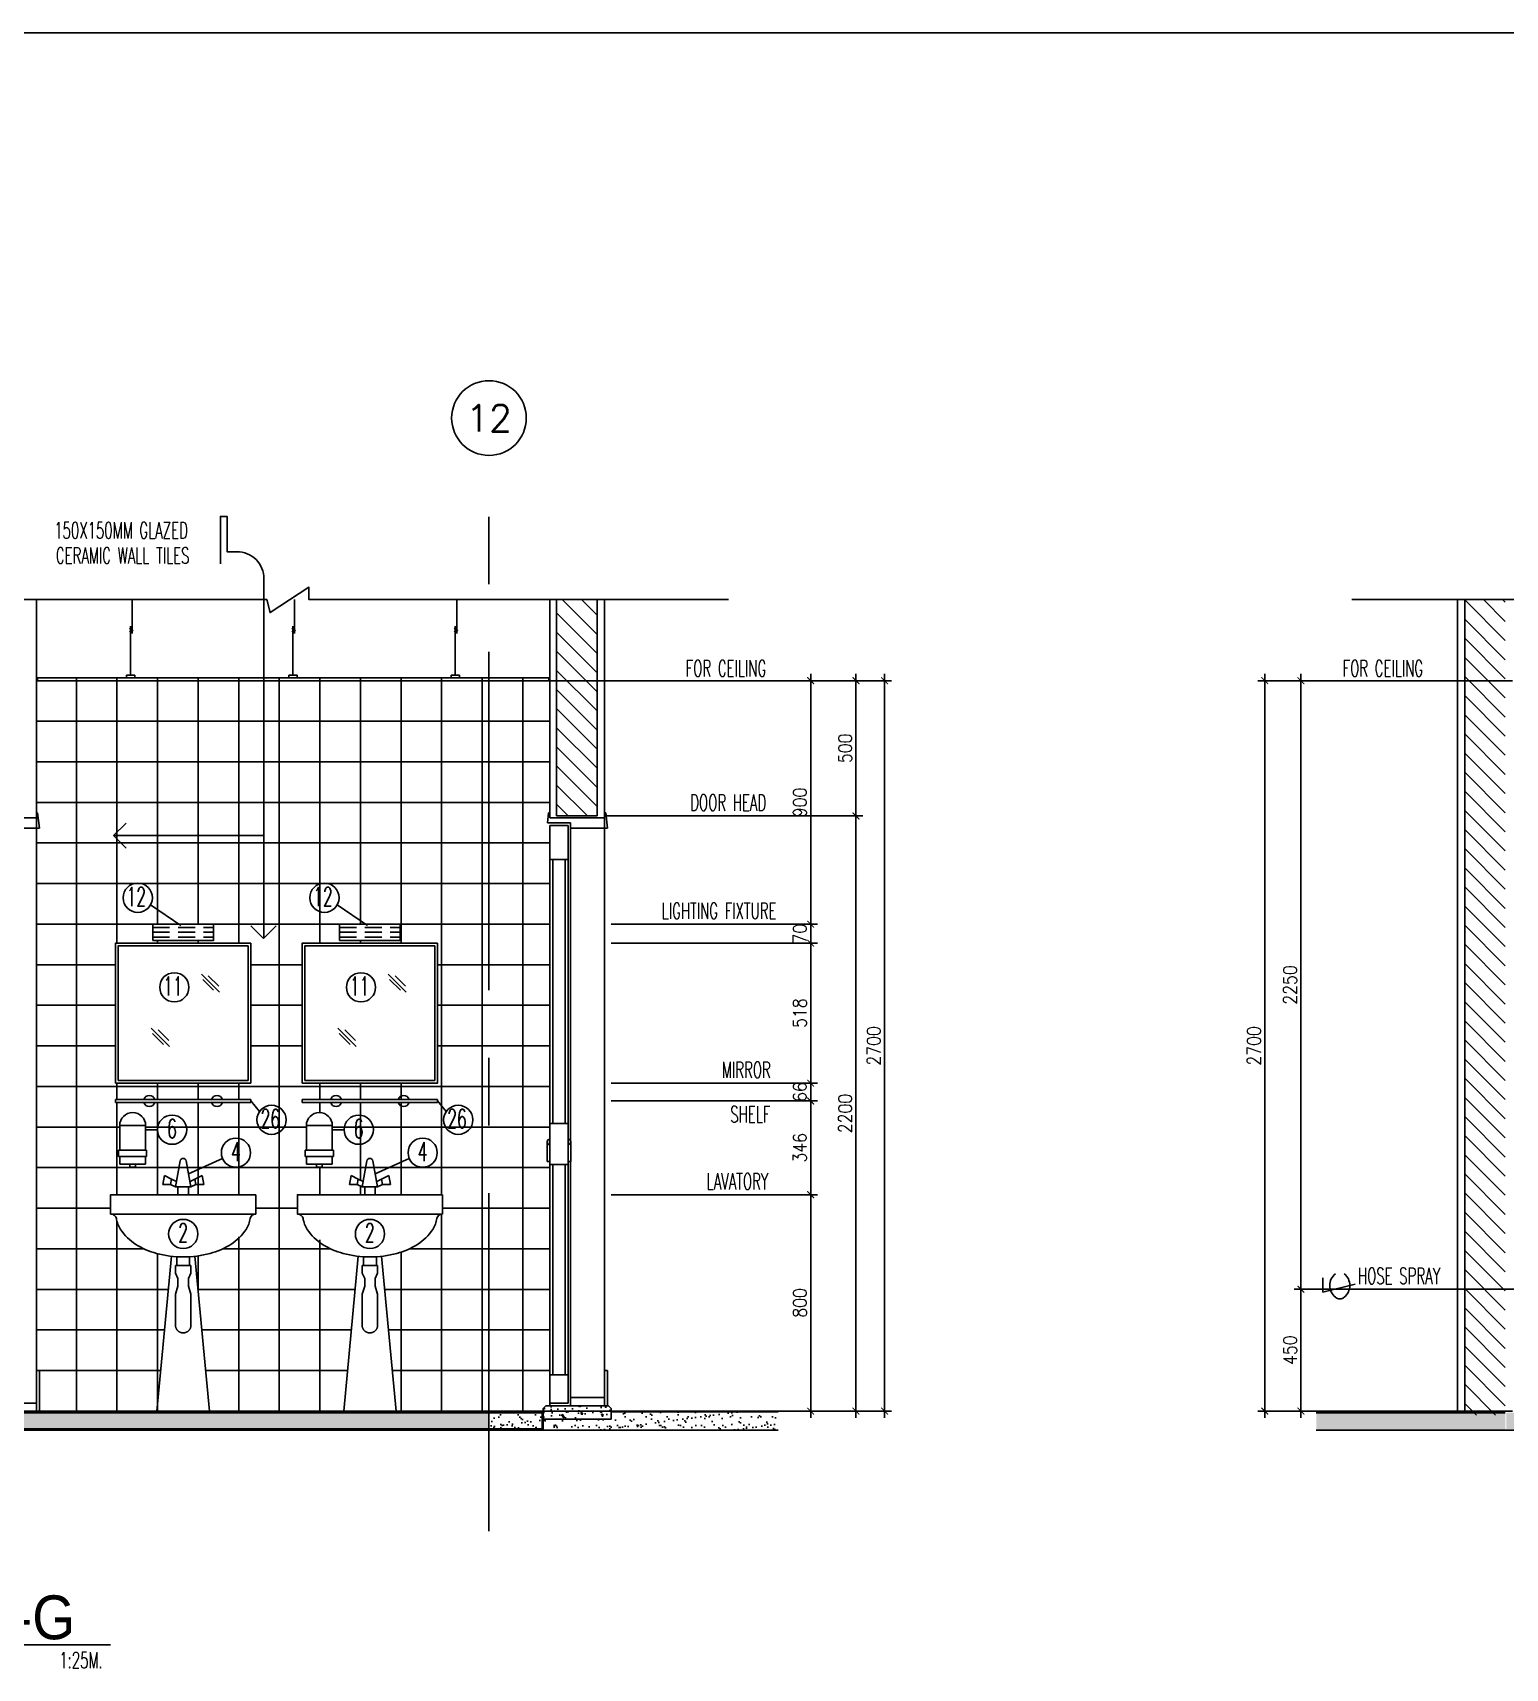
# Model space of a CAD drawing. Extents: x -233600 to -204723, y 196485 to 216410.
# Drawn here: x -220129 to -214686, y 210365 to 216410 of the extents above; entities that cross this region are included whole.
import ezdxf
from ezdxf.enums import TextEntityAlignment as Align

# ---------------------------------------------------------------- set-up
doc = ezdxf.new("R2010")
doc.units = 0
doc.header["$LTSCALE"] = 500
doc.header["$MEASUREMENT"] = 0
doc.linetypes.add('CENTERX2', pattern=[4, 2.5, -0.5, 0.5, -0.5])
doc.linetypes.add('HIDDEN2', pattern=[0.1875, 0.125, -0.0625])
doc.layers.get('0').update_dxf_attribs({"linetype": 'CONTINUOUS'})
doc.layers.get('DEFPOINTS').update_dxf_attribs({"linetype": 'CONTINUOUS'})
for name, color, linetype in [('ARCDIMR', 4, 'CONTINUOUS'), ('AX-CR', 2, 'CONTINUOUS'), ('AX-TXT', 2, 'CONTINUOUS'), ('AXES', 11, 'CENTERX2'), ('Dimout', 4, 'CONTINUOUS'), ('DW', 7, 'CONTINUOUS'), ('ELE', 3, 'CONTINUOUS'), ('ELV', 7, 'CONTINUOUS'), ('FIX', 2, 'CONTINUOUS'), ('HATCH', 8, 'CONTINUOUS'), ('HatchA', 11, 'CONTINUOUS'), ('Plaster', 7, 'CONTINUOUS'), ('SANI', 2, 'CONTINUOUS'), ('Tile', 5, 'CONTINUOUS'), ('TITLE', 1, 'CONTINUOUS'), ('TXT', 2, 'CONTINUOUS'), ('TXT1', 2, 'CONTINUOUS'), ('WALL', 6, 'CONTINUOUS'), ('WallPartition', 2, 'CONTINUOUS'), ('Windows', 9, 'CONTINUOUS')]:
    doc.layers.add(name, color=color, linetype=linetype)
doc.styles.add('DIM', font='simplex.shx', dxfattribs={"width": 0.85})
doc.styles.add('ROMANS', font='romans.shx', dxfattribs={"width": 0.6})
doc.styles.add('TTXT', font='swisse.ttf', dxfattribs={"width": 0.9})
doc.dimstyles.new('DIM1-25', dxfattribs={"dimscale": 25, "dimtxt": 2, "dimasz": 1, "dimexe": 1, "dimexo": 1, "dimgap": 0.6, "dimtad": 1, "dimdec": 0, "dimdsep": 46, "dimtxsty": 'DIM', "dimblk1": 'ARCHTICK', "dimblk2": 'ARCHTICK', "dimsah": 1, "dimcen": 0.09, "dimdle": 1, "dimclrd": 256, "dimclrt": 2, "dimadec": 0, "dimazin": 0, "dimtfac": 1, "dimtdec": 0, "dimtix": 1, "dimtmove": 1, "dimatfit": 3, "dimldrblk": 'ARCHTICK', "dimfxl": 0, "dimtvp": 2, "dimtolj": 1, "dimtzin": 0, "dimarcsym": 0})
pattern_1 = [(37.5, (0, 0), (-1.574834, 48.170594), [0, -38, 0, -42.5, 0, -40.625]), (7.5, (0, 0), (44.244418, 70.553652), [0, -20.5, 0, -34.25, 0, -13.125]), (327.5, (-30.75, 0), (77.8535465, 0.1414763), [0, -12.5, 0, -45, 0, -58.75]), (317.5, (-30.75, 0), (75.153165, 21.941889), [0, -6.25, 0, -29.5, 0, -33.75])]

# ---------------------------------------------------------------- blocks, each defined once
blk = doc.blocks.new('A0-BOX')
at = {"layer": 'TITLE'}
blk.add_line((113.3, 79.7), (0, 79.7), dxfattribs=at)
blk = doc.blocks.new('_ARCHTICK')
at = {"color": 0, "linetype": 'ByBlock', "const_width": 0.15}
blk.add_lwpolyline([(-0.5, -0.5), (0.5, 0.5)], dxfattribs=at)
blk = doc.blocks.new('*D82')
at = {"layer": 'DEFPOINTS', "color": 0}
for p in [(-215441.1, 211765.7), (-214625.6, 211765.7), (-214633.7, 211315.3)]:
    blk.add_point(p, dxfattribs=at)
at = {"layer": 'Dimout', "lineweight": -2}
blk.add_line((-215441.1, 211290.3), (-215441.1, 211790.7), dxfattribs=at)
at = {"layer": 'Dimout', "color": 0, "lineweight": -2}
for p, q in [((-214650.6, 211765.7), (-215466.1, 211765.7)), ((-214658.7, 211315.3), (-215466.1, 211315.3))]:
    blk.add_line(p, q, dxfattribs=at)
at = {"layer": 'Dimout', "lineweight": -2, "xscale": 25, "yscale": 25, "zscale": 25}
for p, rotation in [((-215441.1, 211765.7), 90), ((-215441.1, 211315.3), 270)]:
    blk.add_blockref('_ARCHTICK', p, dxfattribs=dict(at, rotation=rotation))
at = {"layer": 'Dimout', "color": 2, "insert": (-215481.1, 211540.5), "char_height": 50, "attachment_point": 5, "rotation": 90, "style": 'DIM'}
blk.add_mtext('\\A1;450', dxfattribs=at)
blk = doc.blocks.new('*D81')
at = {"layer": 'DEFPOINTS', "color": 0}
for p in [(-215441.1, 214015.3), (-214633.7, 214015.3), (-214625.6, 211765.7)]:
    blk.add_point(p, dxfattribs=at)
at = {"layer": 'Dimout', "lineweight": -2}
blk.add_line((-215441.1, 211740.7), (-215441.1, 214040.3), dxfattribs=at)
at = {"layer": 'Dimout', "color": 0, "lineweight": -2}
for p, q in [((-214658.7, 214015.3), (-215466.1, 214015.3)), ((-214650.6, 211765.7), (-215466.1, 211765.7))]:
    blk.add_line(p, q, dxfattribs=at)
at = {"layer": 'Dimout', "lineweight": -2, "xscale": 25, "yscale": 25, "zscale": 25}
for p, rotation in [((-215441.1, 214015.3), 90), ((-215441.1, 211765.7), 270)]:
    blk.add_blockref('_ARCHTICK', p, dxfattribs=dict(at, rotation=rotation))
at = {"layer": 'Dimout', "color": 2, "insert": (-215481.1, 212890.5), "char_height": 50, "attachment_point": 5, "rotation": 90, "style": 'DIM'}
blk.add_mtext('\\A1;2250', dxfattribs=at)
blk = doc.blocks.new('walling')
at = {"layer": 'ELV'}
blk.add_line((0.1363, -1.1797), (-0.4198, -1.1797), dxfattribs=at)
blk.add_lwpolyline([(-0.025, -0.176), (-0.025, 0), (0, 0), (0, -0.1306), (0.0363, -0.1306, -0.414214), (0.1363, -0.2306), (0.1363, -1.5582)], format="xyb", dxfattribs=at)
at = {"layer": 'WALL'}
for p, q in [((-0.4198, -1.1797), (-0.3736, -1.1334)), ((-0.4198, -1.1797), (-0.3736, -1.2259)), ((0.1345, -1.56), (0.0882, -1.5137)), ((0.1345, -1.56), (0.1808, -1.5137))]:
    blk.add_line(p, q, dxfattribs=at)
at = {"layer": 'TXT', "style": 'ROMANS', "width": 0.6}
for s, p in [('150X150MM GLAZED', (-0.639, -0.0816)), ('CERAMIC WALL TILES', (-0.6331, -0.1746))]:
    blk.add_text(s, height=0.06, dxfattribs=at).set_placement(p)
blk = doc.blocks.new('*D73')
at = {"layer": 'DEFPOINTS', "color": 0}
for p in [(-214862.7, 214015.3), (-215574.8, 211315.3), (-214835.7, 211315.3)]:
    blk.add_point(p, dxfattribs=at)
at = {"layer": 'Dimout', "lineweight": -2}
blk.add_line((-215574.8, 214040.3), (-215574.8, 211290.3), dxfattribs=at)
at = {"layer": 'Dimout', "color": 0, "lineweight": -2}
for p, q in [((-214887.7, 214015.3), (-215599.8, 214015.3)), ((-214860.7, 211315.3), (-215599.8, 211315.3))]:
    blk.add_line(p, q, dxfattribs=at)
at = {"layer": 'Dimout', "lineweight": -2, "xscale": 25, "yscale": 25, "zscale": 25}
for p, rotation in [((-215574.8, 214015.3), 90), ((-215574.8, 211315.3), 270)]:
    blk.add_blockref('_ARCHTICK', p, dxfattribs=dict(at, rotation=rotation))
at = {"layer": 'Dimout', "color": 2, "insert": (-215614.8, 212665.3), "char_height": 50, "attachment_point": 5, "rotation": 90, "style": 'DIM'}
blk.add_mtext('\\A1;2700', dxfattribs=at)
blk = doc.blocks.new('*D72')
at = {"layer": 'DEFPOINTS', "color": 0}
for p in [(-218401.2, 214015.3), (-217253.1, 214015.3), (-218015.1, 213115.3)]:
    blk.add_point(p, dxfattribs=at)
at = {"layer": 'Dimout', "lineweight": -2}
blk.add_line((-217253.1, 213090.3), (-217253.1, 214040.3), dxfattribs=at)
at = {"layer": 'Dimout', "color": 0, "lineweight": -2}
for p, q in [((-218376.2, 214015.3), (-217228.1, 214015.3)), ((-217990.1, 213115.3), (-217228.1, 213115.3))]:
    blk.add_line(p, q, dxfattribs=at)
at = {"layer": 'Dimout', "lineweight": -2, "xscale": 25, "yscale": 25, "zscale": 25}
for p, rotation in [((-217253.1, 214015.3), 90), ((-217253.1, 213115.3), 270)]:
    blk.add_blockref('_ARCHTICK', p, dxfattribs=dict(at, rotation=rotation))
at = {"layer": 'Dimout', "color": 2, "insert": (-217293.1, 213565.3), "char_height": 50, "attachment_point": 5, "rotation": 90, "style": 'DIM'}
blk.add_mtext('\\A1;900', dxfattribs=at)
blk = doc.blocks.new('*D64')
at = {"layer": 'DEFPOINTS', "color": 0}
for p in [(-218099.8, 214015.3), (-218040.4, 213515.3), (-217085.7, 213515.3)]:
    blk.add_point(p, dxfattribs=at)
at = {"layer": 'Dimout', "lineweight": -2}
blk.add_line((-217085.7, 214040.3), (-217085.7, 213490.3), dxfattribs=at)
at = {"layer": 'Dimout', "color": 0, "lineweight": -2}
for p, q in [((-218074.8, 214015.3), (-217060.7, 214015.3)), ((-218015.4, 213515.3), (-217060.7, 213515.3))]:
    blk.add_line(p, q, dxfattribs=at)
at = {"layer": 'Dimout', "lineweight": -2, "xscale": 25, "yscale": 25, "zscale": 25}
for p, rotation in [((-217085.7, 214015.3), 90), ((-217085.7, 213515.3), 270)]:
    blk.add_blockref('_ARCHTICK', p, dxfattribs=dict(at, rotation=rotation))
at = {"layer": 'Dimout', "color": 2, "insert": (-217125.7, 213765.3), "char_height": 50, "attachment_point": 5, "rotation": 90, "style": 'DIM'}
blk.add_mtext('\\A1;500', dxfattribs=at)
blk = doc.blocks.new('*D66')
at = {"layer": 'DEFPOINTS', "color": 0}
for p in [(-217085.7, 214015.3), (-217085.7, 211315.3), (-216979.9, 211315.3)]:
    blk.add_point(p, dxfattribs=at)
at = {"layer": 'Dimout', "lineweight": -2}
blk.add_line((-216979.9, 214040.3), (-216979.9, 211290.3), dxfattribs=at)
at = {"layer": 'Dimout', "color": 0, "lineweight": -2}
for p, q in [((-217060.7, 214015.3), (-216954.9, 214015.3)), ((-217060.7, 211315.3), (-216954.9, 211315.3))]:
    blk.add_line(p, q, dxfattribs=at)
at = {"layer": 'Dimout', "lineweight": -2, "xscale": 25, "yscale": 25, "zscale": 25}
for p, rotation in [((-216979.9, 214015.3), 90), ((-216979.9, 211315.3), 270)]:
    blk.add_blockref('_ARCHTICK', p, dxfattribs=dict(at, rotation=rotation))
at = {"layer": 'Dimout', "color": 2, "insert": (-217019.9, 212665.3), "char_height": 50, "attachment_point": 5, "rotation": 90, "style": 'DIM'}
blk.add_mtext('\\A1;2700', dxfattribs=at)
blk = doc.blocks.new('*D70')
at = {"layer": 'DEFPOINTS', "color": 0}
for p in [(-218015.1, 212115.3), (-217253.1, 212115.3), (-218430.9, 211315.3)]:
    blk.add_point(p, dxfattribs=at)
at = {"layer": 'Dimout', "color": 0, "lineweight": -2}
for p, q in [((-217990.1, 212115.3), (-217228.1, 212115.3)), ((-218405.9, 211315.3), (-217228.1, 211315.3))]:
    blk.add_line(p, q, dxfattribs=at)
at = {"layer": 'Dimout', "lineweight": -2}
blk.add_line((-217253.1, 211290.3), (-217253.1, 212140.3), dxfattribs=at)
at = {"layer": 'Dimout', "lineweight": -2, "xscale": 25, "yscale": 25, "zscale": 25}
for p, rotation in [((-217253.1, 212115.3), 90), ((-217253.1, 211315.3), 270)]:
    blk.add_blockref('_ARCHTICK', p, dxfattribs=dict(at, rotation=rotation))
at = {"layer": 'Dimout', "color": 2, "insert": (-217293.1, 211715.3), "char_height": 50, "attachment_point": 5, "rotation": 90, "style": 'DIM'}
blk.add_mtext('\\A1;800', dxfattribs=at)
blk = doc.blocks.new('A$C753C42D5')
at = {"layer": 'SANI', "linetype": 'Continuous'}
for p, q in [((0.2568, 0.9248), (0.2394, 0.8287)), ((0.2968, 0.8287), (0.2793, 0.9248)), ((0.1923, 0.8373), (0.1985, 0.8714)), ((0.225, 0.8568), (0.1985, 0.8714)), ((0.2215, 0.8373), (0.225, 0.8568)), ((0.2429, 0.8483), (0.225, 0.8568)), ((0.2933, 0.8483), (0.3112, 0.8568)), ((0.3112, 0.8568), (0.3377, 0.8714)), ((0.3147, 0.8373), (0.3112, 0.8568)), ((0.3439, 0.8373), (0.3377, 0.8714)), ((0.1923, 0.8373), (0.2215, 0.8373)), ((0.2394, 0.8287), (0.2215, 0.8373)), ((0.2968, 0.8287), (0.2394, 0.8287)), ((0.2489, 0.8), (0.2489, 0.8287)), ((0.2872, 0.8), (0.2872, 0.8287)), ((0.2968, 0.8287), (0.3147, 0.8373)), ((0.3439, 0.8373), (0.3147, 0.8373)), ((0.2252, 0.5724), (0.1713, 0)), ((0.3109, 0.5724), (0.3648, 0))]:
    blk.add_line(p, q, dxfattribs=at)
at = {"layer": 'SANI', "linetype": 'HIDDEN2'}
for p, q in [((0.2441, 0.57), (0.2441, 0.5382)), ((0.292, 0.57), (0.292, 0.5382)), ((0.2968, 0.5382), (0.2394, 0.5382)), ((0.2394, 0.5382), (0.2394, 0.5094)), ((0.2394, 0.5094), (0.2489, 0.4903)), ((0.2489, 0.4903), (0.2489, 0.4616)), ((0.2872, 0.4903), (0.2968, 0.5094)), ((0.2872, 0.4903), (0.2872, 0.4616)), ((0.2968, 0.5382), (0.2968, 0.5094)), ((0.2394, 0.4328), (0.2489, 0.4616)), ((0.2394, 0.4328), (0.2394, 0.3179)), ((0.2872, 0.4616), (0.2968, 0.4328)), ((0.2968, 0.4328), (0.2968, 0.3179))]:
    blk.add_line(p, q, dxfattribs=at)
at = {"layer": 'SANI', "linetype": 'Continuous'}
blk.add_lwpolyline([(0.5362, 0.8), (0.5362, 0.789), (0.5362, 0.7282), (0, 0.7282), (0, 0.789), (0, 0.8)], close=True, dxfattribs=at)
for points in [[(0.517, 0.7282, -0.000994), (0.517, 0.7278, -0.145509)], [(0.5158, 0.7124, -0.107261), (0.5003, 0.6716, -0.107169), (0.4442, 0.6162, -0.077294), (0.3677, 0.5829, -0.06439), (0.2685, 0.57, -0.06439), (0.1694, 0.5829, -0.077294), (0.0929, 0.6162, -0.107169), (0.0368, 0.6716, -0.107938), (0.0212, 0.7126, -0.000994)]]:
    blk.add_lwpolyline(points, format="xyb", dxfattribs=at)
for centre, radius, start, end in [((0.2681, 0.9226), 0.0115, 9.52728, 170.47272), ((0.0024, 0.709), 0.0191, 10.80776, 88.49148), ((0.5347, 0.709), 0.0191, 89.19364, 170.01956)]:
    blk.add_arc(centre, radius, start, end, dxfattribs=at)
at = {"layer": 'SANI', "linetype": 'HIDDEN2'}
blk.add_arc((0.2681, 0.3179), 0.0287, 180, 0, dxfattribs=at)
blk = doc.blocks.new('SCNTR', base_point=(3632.66, 549.66))
for q in [(3633.89, 554.57), (3636.1, 543.44)]:
    blk.add_line((3631.12, 543.44), q)
for centre, radius, start, end in [((3633.47, 547.5), 5.23, 39.4883, 140.5117), ((3630.8, 549.38), 1.99, 133.3084, 182.4789), ((3630.8, 549.21), 1.99, 177.5211, 226.6916), ((3633.47, 551.09), 5.23, 219.4883, 320.5117)]:
    blk.add_arc(centre, radius, start, end)
blk = doc.blocks.new('*D67')
at = {"layer": 'DEFPOINTS', "color": 0}
for p in [(-218015.1, 213045.3), (-217253.1, 213045.3), (-218015.1, 212527.7)]:
    blk.add_point(p, dxfattribs=at)
at = {"layer": 'Dimout', "lineweight": -2}
blk.add_line((-217253.1, 212502.7), (-217253.1, 213070.3), dxfattribs=at)
at = {"layer": 'Dimout', "color": 0, "lineweight": -2}
for p, q in [((-217990.1, 213045.3), (-217228.1, 213045.3)), ((-217990.1, 212527.7), (-217228.1, 212527.7))]:
    blk.add_line(p, q, dxfattribs=at)
at = {"layer": 'Dimout', "lineweight": -2, "xscale": 25, "yscale": 25, "zscale": 25}
for p, rotation in [((-217253.1, 213045.3), 90), ((-217253.1, 212527.7), 270)]:
    blk.add_blockref('_ARCHTICK', p, dxfattribs=dict(at, rotation=rotation))
at = {"layer": 'Dimout', "color": 2, "insert": (-217293.1, 212786.5), "char_height": 50, "attachment_point": 5, "rotation": 90, "style": 'DIM'}
blk.add_mtext('\\A1;518', dxfattribs=at)
blk = doc.blocks.new('*D69')
at = {"layer": 'DEFPOINTS', "color": 0}
for p in [(-218015.1, 212461.7), (-217253.1, 212461.7), (-218015.1, 212115.3)]:
    blk.add_point(p, dxfattribs=at)
at = {"layer": 'Dimout', "color": 0, "lineweight": -2}
for p, q in [((-217990.1, 212461.7), (-217228.1, 212461.7)), ((-217990.1, 212115.3), (-217228.1, 212115.3))]:
    blk.add_line(p, q, dxfattribs=at)
at = {"layer": 'Dimout', "lineweight": -2}
blk.add_line((-217253.1, 212090.3), (-217253.1, 212486.7), dxfattribs=at)
at = {"layer": 'Dimout', "lineweight": -2, "xscale": 25, "yscale": 25, "zscale": 25}
for p, rotation in [((-217253.1, 212461.7), 90), ((-217253.1, 212115.3), 270)]:
    blk.add_blockref('_ARCHTICK', p, dxfattribs=dict(at, rotation=rotation))
at = {"layer": 'Dimout', "color": 2, "insert": (-217293.1, 212288.5), "char_height": 50, "attachment_point": 5, "rotation": 90, "style": 'DIM'}
blk.add_mtext('\\A1;346', dxfattribs=at)
blk = doc.blocks.new('*D68')
at = {"layer": 'DEFPOINTS', "color": 0}
for p in [(-218015.1, 212527.7), (-217253.1, 212527.7), (-218015.1, 212461.7)]:
    blk.add_point(p, dxfattribs=at)
at = {"layer": 'Dimout', "color": 0, "lineweight": -2}
for p, q in [((-217990.1, 212527.7), (-217228.1, 212527.7)), ((-217990.1, 212461.7), (-217228.1, 212461.7))]:
    blk.add_line(p, q, dxfattribs=at)
at = {"layer": 'Dimout', "lineweight": -2}
for p, q in [((-217253.1, 212527.7), (-217253.1, 212552.7)), ((-217253.1, 212461.7), (-217253.1, 212527.7)), ((-217253.1, 212461.7), (-217253.1, 212436.7))]:
    blk.add_line(p, q, dxfattribs=at)
at = {"layer": 'Dimout', "lineweight": -2, "xscale": 25, "yscale": 25, "zscale": 25}
for p, rotation in [((-217253.1, 212527.7), 270), ((-217253.1, 212461.7), 90)]:
    blk.add_blockref('_ARCHTICK', p, dxfattribs=dict(at, rotation=rotation))
at = {"layer": 'Dimout', "color": 2, "insert": (-217293.1, 212494.7), "char_height": 50, "attachment_point": 5, "rotation": 90, "style": 'DIM'}
blk.add_mtext('\\A1;66', dxfattribs=at)
blk = doc.blocks.new('*D71')
at = {"layer": 'DEFPOINTS', "color": 0}
for p in [(-218015.1, 213115.3), (-217253.1, 213115.3), (-218015.1, 213045.3)]:
    blk.add_point(p, dxfattribs=at)
at = {"layer": 'Dimout', "color": 0, "lineweight": -2}
for p, q in [((-217990.1, 213115.3), (-217228.1, 213115.3)), ((-217990.1, 213045.3), (-217228.1, 213045.3))]:
    blk.add_line(p, q, dxfattribs=at)
at = {"layer": 'Dimout', "lineweight": -2}
for p, q in [((-217253.1, 213115.3), (-217253.1, 213140.3)), ((-217253.1, 213045.3), (-217253.1, 213115.3)), ((-217253.1, 213045.3), (-217253.1, 213020.3))]:
    blk.add_line(p, q, dxfattribs=at)
at = {"layer": 'Dimout', "lineweight": -2, "xscale": 25, "yscale": 25, "zscale": 25}
for p, rotation in [((-217253.1, 213115.3), 270), ((-217253.1, 213045.3), 90)]:
    blk.add_blockref('_ARCHTICK', p, dxfattribs=dict(at, rotation=rotation))
at = {"layer": 'Dimout', "color": 2, "insert": (-217293.1, 213080.3), "char_height": 50, "attachment_point": 5, "rotation": 90, "style": 'DIM'}
blk.add_mtext('\\A1;70', dxfattribs=at)
blk = doc.blocks.new('*D65')
at = {"layer": 'DEFPOINTS', "color": 0}
for p in [(-217960.6, 213515.3), (-217085.7, 213515.3), (-218002.4, 211315.3)]:
    blk.add_point(p, dxfattribs=at)
at = {"layer": 'Dimout', "lineweight": -2}
blk.add_line((-217085.7, 211290.3), (-217085.7, 213540.3), dxfattribs=at)
at = {"layer": 'Dimout', "color": 0, "lineweight": -2}
for p, q in [((-217935.6, 213515.3), (-217060.7, 213515.3)), ((-217977.4, 211315.3), (-217060.7, 211315.3))]:
    blk.add_line(p, q, dxfattribs=at)
at = {"layer": 'Dimout', "lineweight": -2, "xscale": 25, "yscale": 25, "zscale": 25}
for p, rotation in [((-217085.7, 213515.3), 90), ((-217085.7, 211315.3), 270)]:
    blk.add_blockref('_ARCHTICK', p, dxfattribs=dict(at, rotation=rotation))
at = {"layer": 'Dimout', "color": 2, "insert": (-217125.7, 212415.3), "char_height": 50, "attachment_point": 5, "rotation": 90, "style": 'DIM'}
blk.add_mtext('\\A1;2200', dxfattribs=at)
blk = doc.blocks.new('AXU')
at = {"layer": 'AX-CR'}
blk.add_circle((0, 350), 350, dxfattribs=at)
at = {"layer": 'AX-TXT', "style": 'ROMANS'}
blk.add_attdef('AX', text='', height=250, dxfattribs=at).set_placement((0, 350), align=Align.MIDDLE)
blk = doc.blocks.new('GAN')
for p, q in [((-0.0212, 0.1644), (-0.0212, 0.29)), ((-0.0155, 0.01), (-0.0155, 0.1918)), ((0, 0.01), (-0.031, 0.01)), ((-0.031, 0.01), (-0.031, 0)), ((0, 0.01), (0, 0))]:
    blk.add_line(p, q)
blk.add_lwpolyline([(-0.0118, 0.184), (-0.024, 0.1754), (-0.0113, 0.1703)])

msp = doc.modelspace()

# ---------------------------------------------------------------- hatches: boundary and pattern name
at = {"layer": 'HatchA'}
h = msp.add_hatch(dxfattribs=at)
h.set_pattern_fill('ANSI31', color=256, scale=400, style=0)
h.set_pattern_definition([(135, (-477183.544, 14486.09), (35.355339, 35.355339), [])])
h.paths.add_polyline_path([(-218192.1, 214315.3), (-218042.1, 214315.3), (-218042.1, 213515.3), (-218192.1, 213515.3)])
h = msp.add_hatch(dxfattribs=at)
h.set_pattern_fill('ANSI31', color=256, scale=400, style=0)
h.set_pattern_definition([(135, (-422553.376, 10848.647), (35.355339, 35.355339), [])])
h.paths.add_polyline_path([(-214835.7, 214315.3), (-214685.7, 214315.3), (-214685.7, 211300.3), (-214835.7, 211300.3)])
at = {"layer": 'Windows'}
h = msp.add_hatch(dxfattribs=at)
h.set_pattern_fill('AR-SAND', color=256, scale=25, style=0)
h.set_pattern_definition(pattern_1)
h.paths.add_polyline_path([(-218442.1, 211309.3), (-221288.1, 211309.3), (-221288.1, 211249.3), (-218442.1, 211249.3)])
h = msp.add_hatch(dxfattribs=at)
h.set_pattern_fill('AR-SAND', color=256, scale=25, style=0)
h.set_pattern_definition(pattern_1)
h.paths.add_polyline_path([(-218246, 211309.3), (-218442.1, 211309.3), (-218442.1, 211249.3), (-218246, 211249.3)])
h = msp.add_hatch(dxfattribs=at)
h.set_pattern_fill('AR-CONC', color=256, scale=10, style=0)
h.set_pattern_definition([(130, (-469044.206, 30311.995), (-71.726018, -6.275213), [7.5, -82.5]), (185, (-469044.206, 30311.995), (13.875133, 75.219213), [6, -66]), (79.5486, (-469050.18, 30311.47), (-57.850938, 68.943954), [6.374019, -70.114211]), (133.8158, (-469044.21, 30331.995), (-106.724105, -16.551901), [11.25, -123.75]), (83.3644, (-469053.1, 30330.62), (-93.46627, 97.411787), [9.56103, -105.1713]), (188.8158, (-469044.21, 30332), (-93.466195, 97.41186), [9, -99]), (159, (-469054.206, 30326.995), (-59.690705, -40.261889), [7.5, -82.5]), (214, (-469054.206, 30326.995), (-24.331533, 72.515005), [6, -66]), (108.5486, (-469059.18, 30323.64), (-84.022263, 32.25305), [6.374019, -70.114211]), (142.5, (-469044.206, 30311.995), (-1.2159855, 33.2893854), [0, -65.2, 0, -67, 0, -66.25]), (172.5, (-469044.206, 30311.995), (-26.3069537, 39.441171), [0, -38.2, 0, -63.7, 0, -25.25]), (212.5, (-469021.906, 30311.995), (-53.3822436, -2.2554872), [0, -25, 0, -78, 0, -103.5]), (222.5, (-469011.906, 30311.995), (-58.318617, 10.010498), [0, -32.5, 0, -51.8, 0, -73.5])])
h.paths.add_polyline_path([(-218232, 211335.3), (-218242, 211325.3), (-218242, 211285.3), (-217990, 211285.3), (-217990, 211325.3), (-218000, 211335.3)])
h = msp.add_hatch(dxfattribs=at)
h.set_pattern_fill('AR-SAND', color=256, scale=25, style=0)
h.set_pattern_definition(pattern_1)
h.paths.add_polyline_path([(-217373.5, 211312.3), (-217990, 211312.3), (-217990, 211285.3), (-218242, 211285.3), (-218242, 211245.3), (-217373.5, 211245.3)])
h = msp.add_hatch(dxfattribs=at)
h.set_pattern_fill('AR-SAND', color=256, scale=25, style=0)
h.set_pattern_definition(pattern_1)
h.paths.add_polyline_path([(-212285.7, 211309.3), (-214681.7, 211309.3), (-214681.7, 211249.3), (-212285.7, 211249.3)])
h.paths.add_polyline_path([(-211489.7, 211309.3), (-212285.7, 211309.3), (-212285.7, 211249.3), (-211489.7, 211249.3)])
h.paths.add_polyline_path([(-210786.9, 211309.3), (-211485.7, 211309.3), (-211485.7, 211245.3), (-210786.9, 211245.3)])
h.paths.add_polyline_path([(-214685.7, 211309.3), (-215384.6, 211309.3), (-215384.6, 211245.3), (-214685.7, 211245.3)])

# ---------------------------------------------------------------- linework, layer by layer
msp.add_line((-218220.8, 214025.3), (-220111.3, 214025.3))
at = {"layer": 'AXES'}
msp.add_line((-218442.1, 210871.5), (-218442.1, 214848), dxfattribs=at)
at = {"layer": 'DW'}
for p, q in [((-219693.2, 213186.7), (-219581.1, 213110.9)), ((-219003.2, 213186.7), (-218891.1, 213110.9)), ((-219322.4, 212461.7), (-219289.9, 212423)), ((-218632.4, 212461.7), (-218599.9, 212423)), ((-219711.2, 212355.5), (-219667.4, 212355.5)), ((-219021.2, 212355.5), (-218977.4, 212355.5)), ((-219552.4, 212192.1), (-219426.6, 212248.5)), ((-218862.4, 212192.1), (-218736.6, 212248.5))]:
    msp.add_line(p, q, dxfattribs=at)
at = {"layer": 'ELE'}
for points in [[(-217557.2, 214315.3), (-219107.9, 214315.3), (-219107.9, 214360.5), (-219251.3, 214267.1), (-219263.1, 214315.3), (-219529.9, 214315.3), (-220692.1, 214315.3)], [(-213164.6, 214315.3), (-213985.4, 214315.3), (-213985.4, 214360.5), (-214128.8, 214267.1), (-214140.6, 214315.3), (-214140.6, 214315.3), (-215252.5, 214315.3)]]:
    msp.add_lwpolyline(points, dxfattribs=at)
at = {"layer": 'FIX'}
for p, q in [((-219437.7, 212863.3), (-219505.3, 212931)), ((-218747.7, 212863.3), (-218815.3, 212931)), ((-219459.8, 212870.7), (-219500.4, 212911.3)), ((-219440.1, 212885.5), (-219479.5, 212924.8)), ((-218769.8, 212870.7), (-218810.4, 212911.3)), ((-218750.1, 212885.5), (-218789.5, 212924.8)), ((-219623.3, 212663.6), (-219690.9, 212731.3)), ((-219645.4, 212671), (-219686, 212711.6)), ((-219625.7, 212685.8), (-219665.1, 212725.1)), ((-218933.3, 212663.6), (-219000.9, 212731.3)), ((-218955.4, 212671), (-218996, 212711.6)), ((-218935.7, 212685.8), (-218975.1, 212725.1))]:
    msp.add_line(p, q, dxfattribs=at)
at = {"layer": 'FIX', "color": 2}
for p, q in [((-219822.4, 212456.3), (-219822.4, 212467.1)), ((-219322.4, 212467.1), (-219822.4, 212467.1)), ((-219322.4, 212456.3), (-219822.4, 212456.3)), ((-219322.4, 212456.3), (-219322.4, 212467.1)), ((-219132.4, 212456.3), (-219132.4, 212467.1)), ((-218632.4, 212467.1), (-219132.4, 212467.1)), ((-218632.4, 212456.3), (-219132.4, 212456.3)), ((-218632.4, 212456.3), (-218632.4, 212467.1))]:
    msp.add_line(p, q, dxfattribs=at)
for points in [[(-219322.4, 213045.3), (-219322.4, 212527.7), (-219822.4, 212527.7), (-219822.4, 213045.3)], [(-219332.4, 213035.3), (-219332.4, 212537.7), (-219812.4, 212537.7), (-219812.4, 213035.3)], [(-218632.4, 213045.3), (-218632.4, 212527.7), (-219132.4, 212527.7), (-219132.4, 213045.3)], [(-218642.4, 213035.3), (-218642.4, 212537.7), (-219122.4, 212537.7), (-219122.4, 213035.3)]]:
    msp.add_lwpolyline(points, close=True, dxfattribs=at)
for centre in [(-219740.4, 213212.8), (-219050.4, 213212.8), (-219605.2, 212881.8), (-218915.2, 212881.8), (-219245.8, 212392), (-218555.8, 212392), (-219613.4, 212355.5), (-218923.4, 212355.5), (-219377.3, 212270.6), (-218687.3, 212270.6), (-219572.1, 211970.2), (-218882.1, 211970.2)]:
    msp.add_circle(centre, 54, dxfattribs=at)
for centre, start, end in [((-219697.4, 212461.7), 15.20227, 164.79773), ((-219697.4, 212461.7), 195.20227, 344.79773), ((-219447.4, 212461.7), 15.20227, 164.79773), ((-219447.4, 212461.7), 195.20227, 344.79773), ((-219007.4, 212461.7), 15.20227, 164.79773), ((-219007.4, 212461.7), 195.20227, 344.79773), ((-218757.4, 212461.7), 15.20227, 164.79773), ((-218757.4, 212461.7), 195.20227, 344.79773)]:
    msp.add_arc(centre, 20.6, start, end, dxfattribs=at)
at = {"layer": 'HATCH', "linetype": 'HIDDEN2'}
for p, q in [((-219684.9, 213103.3), (-219459.9, 213103.3)), ((-219684.9, 213085.3), (-219459.9, 213085.3)), ((-219684.9, 213067.3), (-219459.9, 213067.3)), ((-218994.9, 213103.3), (-218769.9, 213103.3)), ((-218994.9, 213085.3), (-218769.9, 213085.3)), ((-218994.9, 213067.3), (-218769.9, 213067.3))]:
    msp.add_line(p, q, dxfattribs=at)
at = {"layer": 'Plaster'}
for p, q in [((-220115.1, 214315.3), (-220115.1, 213508)), ((-218217.1, 214315.3), (-218217.1, 213508)), ((-218015.1, 214315.3), (-218015.1, 213508)), ((-214862.7, 214315.3), (-214862.7, 211315.3)), ((-220111.3, 214025.3), (-220111.3, 214015.3)), ((-218220.8, 214025.3), (-218220.8, 214015.3)), ((-218015.1, 211365.3), (-218140.6, 211365.3)), ((-218242, 211315.3), (-221292.1, 211315.3)), ((-218242, 211309.3), (-221292.1, 211309.3)), ((-220115.1, 211345.3), (-220240.6, 211345.3)), ((-217373.5, 211315.3), (-217990, 211315.3)), ((-215384.6, 211312.3), (-214835.7, 211312.3))]:
    msp.add_line(p, q, dxfattribs=at)
at = {"layer": 'SANI'}
for p, q in [((-219439.8, 213045.3), (-219421.7, 213045.3)), ((-218749.8, 213045.3), (-218731.7, 213045.3)), ((-219807.1, 212371), (-219807.1, 212280)), ((-219711.2, 212371), (-219807.1, 212371)), ((-219711.2, 212371), (-219711.2, 212280)), ((-219021.2, 212371), (-219117.1, 212371)), ((-219117.1, 212371), (-219117.1, 212280)), ((-219021.2, 212371), (-219021.2, 212280)), ((-219811, 212280), (-219811, 212257)), ((-219707.4, 212280), (-219811, 212280)), ((-219707.4, 212280), (-219707.4, 212257)), ((-219017.4, 212280), (-219121, 212280)), ((-219121, 212280), (-219121, 212257)), ((-219017.4, 212280), (-219017.4, 212257)), ((-219707.4, 212257), (-219811, 212257)), ((-219807.1, 212257), (-219807.1, 212228.6)), ((-219711.2, 212228.6), (-219807.1, 212228.6)), ((-219769.7, 212228.6), (-219769.7, 212217.1)), ((-219748.6, 212217.1), (-219769.7, 212217.1)), ((-219748.6, 212228.6), (-219748.6, 212217.1)), ((-219711.2, 212257), (-219711.2, 212228.6)), ((-219017.4, 212257), (-219121, 212257)), ((-219117.1, 212257), (-219117.1, 212228.6)), ((-219021.2, 212228.6), (-219117.1, 212228.6)), ((-219079.7, 212228.6), (-219079.7, 212217.1)), ((-219058.6, 212217.1), (-219079.7, 212217.1)), ((-219058.6, 212228.6), (-219058.6, 212217.1)), ((-219021.2, 212257), (-219021.2, 212228.6))]:
    msp.add_line(p, q, dxfattribs=at)
at = {"layer": 'SANI', "color": 6}
msp.add_line((-221336.9, 210451.6), (-219840.8, 210451.6), dxfattribs=at)
at = {"layer": 'SANI'}
for points in [[(-219684.9, 213055.3), (-219459.9, 213055.3), (-219459.9, 213115.3), (-219684.9, 213115.3)], [(-218994.9, 213055.3), (-218769.9, 213055.3), (-218769.9, 213115.3), (-218994.9, 213115.3)]]:
    msp.add_lwpolyline(points, close=True, dxfattribs=at)
for centre in [(-219759.2, 212371), (-219069.2, 212371)]:
    msp.add_arc(centre, 47.9, 0, 180, dxfattribs=at)
at = {"layer": 'Tile'}
for p, q in [((-219967.1, 214025.3), (-219967.1, 211315.3)), ((-219817.1, 214025.3), (-219817.1, 213045.3)), ((-219667.1, 214025.3), (-219667.1, 213115.3)), ((-219517.1, 214025.3), (-219517.1, 213115.3)), ((-219367.1, 214025.3), (-219367.1, 213045.3)), ((-219217.1, 214025.3), (-219217.1, 211315.3)), ((-219067.1, 214025.3), (-219067.1, 213045.3)), ((-218917.1, 214025.3), (-218917.1, 213115.3)), ((-218767.1, 214025.3), (-218767.1, 213045.3)), ((-218617.1, 212115.3), (-218617.1, 214025.3)), ((-218617.1, 214025.3), (-218617.1, 212115.3)), ((-218467.1, 214025.3), (-218467.1, 211315.3)), ((-218317.1, 214025.3), (-218317.1, 211315.3)), ((-218317.1, 211919.3), (-218317.1, 214025.3)), ((-220115.1, 214015.3), (-218217.1, 214015.3)), ((-220115.1, 213865.3), (-218217.1, 213865.3)), ((-220115.1, 213715.3), (-218217.1, 213715.3)), ((-220115.1, 213565.3), (-218217.1, 213565.3)), ((-220115.1, 213415.3), (-218217.1, 213415.3)), ((-220115.1, 213265.3), (-218217.1, 213265.3)), ((-220115.1, 213115.3), (-218217.1, 213115.3)), ((-219667.1, 213055.3), (-219667.1, 213045.3)), ((-219517.1, 213055.3), (-219517.1, 213045.3)), ((-218917.1, 213055.3), (-218917.1, 213045.3)), ((-220115.1, 212965.3), (-219822.4, 212965.3)), ((-219322.4, 212965.3), (-219132.4, 212965.3)), ((-218632.4, 212965.3), (-218217.1, 212965.3)), ((-220115.1, 212815.3), (-219822.4, 212815.3)), ((-219322.4, 212815.3), (-219132.4, 212815.3)), ((-218632.4, 212815.3), (-218217.1, 212815.3)), ((-220115.1, 212665.3), (-219822.4, 212665.3)), ((-219322.4, 212665.3), (-219132.4, 212665.3)), ((-218632.4, 212665.3), (-218217.1, 212665.3)), ((-220115.1, 212515.3), (-218217.1, 212515.3)), ((-219817.1, 212527.7), (-219817.1, 212467.1)), ((-219667.1, 212527.7), (-219667.1, 212467.1)), ((-219517.1, 212527.7), (-219517.1, 212467.1)), ((-219367.1, 212527.7), (-219367.1, 212467.1)), ((-219067.1, 212527.7), (-219067.1, 212467.1)), ((-218917.1, 212527.7), (-218917.1, 212467.1)), ((-218767.1, 212527.7), (-218767.1, 212467.1)), ((-219817.1, 212456.3), (-219817.1, 212115.3)), ((-219667.1, 212456.3), (-219667.1, 212115.3)), ((-219517.1, 212456.3), (-219517.1, 212115.3)), ((-219367.1, 212456.3), (-219367.1, 212115.3)), ((-219067.1, 212456.3), (-219067.1, 212418.9)), ((-218917.1, 212456.3), (-218917.1, 212168.1)), ((-218767.1, 212456.3), (-218767.1, 212115.3)), ((-220115.1, 212365.3), (-219807.1, 212365.3)), ((-219711.2, 212365.3), (-219117.1, 212365.3)), ((-219021.2, 212365.3), (-218217.1, 212365.3)), ((-220115.1, 212215.3), (-218217.1, 212215.3)), ((-219067.1, 212217.1), (-219067.1, 212115.3)), ((-218917.1, 212146.9), (-218917.1, 212115.3)), ((-220115.1, 212065.3), (-219840.5, 212065.3)), ((-219304.3, 212065.3), (-219150.5, 212065.3)), ((-218617.1, 212043.5), (-218617.1, 211315.3)), ((-218617.1, 211919.3), (-218617.1, 212043.5)), ((-218614.3, 212065.3), (-218217.1, 212065.3)), ((-219817.1, 212017.4), (-219817.1, 211315.3)), ((-220115.1, 211915.3), (-219718.1, 211915.3)), ((-219425.7, 211915.3), (-219028.1, 211915.3)), ((-219367.1, 211959.1), (-219367.1, 211315.3)), ((-219067.1, 211948.2), (-219067.1, 211315.3)), ((-218767.1, 211902.8), (-218767.1, 211315.3)), ((-218735.7, 211915.3), (-218217.1, 211915.3)), ((-219667.1, 211897.2), (-219667.1, 211315.3)), ((-219517.1, 211889.2), (-219517.1, 211755.6)), ((-220115.1, 211765.3), (-219626.8, 211765.3)), ((-219518, 211765.3), (-218936.8, 211765.3)), ((-218828, 211765.3), (-218217.1, 211765.3)), ((-220115.1, 211615.3), (-219640.9, 211615.3)), ((-219503.9, 211615.3), (-218950.9, 211615.3)), ((-218813.9, 211615.3), (-218217.1, 211615.3)), ((-220115.1, 211465.3), (-219655, 211465.3)), ((-219489.7, 211465.3), (-218965, 211465.3)), ((-218799.7, 211465.3), (-218217.1, 211465.3))]:
    msp.add_line(p, q, dxfattribs=at)
at = {"layer": 'WALL'}
for p, q in [((-218192.1, 214315.3), (-218192.1, 213515.3)), ((-218042.1, 214315.3), (-218042.1, 213515.3)), ((-214835.7, 214315.3), (-214835.7, 211309.3)), ((-218042.1, 213515.3), (-218192.1, 213515.3)), ((-218246, 211309.3), (-218246, 211249.3)), ((-218242, 211325.3), (-218232, 211335.3)), ((-218242, 211325.3), (-218242, 211285.3)), ((-218000, 211335.3), (-218232, 211335.3)), ((-217990, 211325.3), (-218000, 211335.3)), ((-217990, 211325.3), (-217990, 211285.3)), ((-217373.5, 211312.3), (-217990, 211312.3)), ((-215384.6, 211309.3), (-214685.7, 211309.3)), ((-217373.5, 211245.3), (-223660.6, 211245.3)), ((-218246, 211249.3), (-221288.1, 211249.3)), ((-218242, 211285.3), (-218242, 211245.3)), ((-218242, 211285.3), (-217990, 211285.3)), ((-215384.6, 211245.3), (-210779.7, 211245.3))]:
    msp.add_line(p, q, dxfattribs=at)
at = {"layer": 'WallPartition', "linetype": 'HIDDEN2', "const_width": 2}
msp.add_lwpolyline([(-221290.1, 211309.4), (-221290.1, 211247.3), (-218244, 211247.3), (-218244, 211309.3)], dxfattribs=at)
at = {"layer": 'Windows'}
for p, q in [((-220115.1, 213508), (-220317.1, 213508)), ((-220115.1, 213526.2), (-220110.5, 213526.2)), ((-220115.1, 213508), (-220115.1, 211315.3)), ((-220103.7, 213470.7), (-220110.5, 213526.2)), ((-218226.2, 213489.3), (-218221.7, 213526.2)), ((-218140.6, 213489.3), (-218226.2, 213489.3)), ((-218217.1, 213526.2), (-218221.7, 213526.2)), ((-218015.1, 213508), (-218217.1, 213508)), ((-218149.7, 213480), (-218217.1, 213480)), ((-218217.1, 213480), (-218217.1, 211335.3)), ((-218149.7, 213480), (-218149.7, 211344.7)), ((-218140.6, 213470.7), (-218140.6, 213489.3)), ((-218015.1, 213526.2), (-218010.5, 213526.2)), ((-218015.1, 213508), (-218015.1, 211335.3)), ((-218003.7, 213470.7), (-218010.5, 213526.2)), ((-220115.1, 213470.7), (-220240.6, 213470.7)), ((-220115.1, 213470.7), (-220103.7, 213470.7)), ((-218015.1, 213470.7), (-218140.6, 213470.7)), ((-218140.6, 213470.7), (-218140.6, 212314.3)), ((-218015.1, 213470.7), (-218003.7, 213470.7)), ((-218149.7, 213354.7), (-218217.1, 213354.7)), ((-218206, 213354.7), (-218206, 212378)), ((-218160.9, 213354.7), (-218160.9, 212378)), ((-218149.7, 212378), (-218217.1, 212378)), ((-218227, 212310.5), (-218227, 212237.8)), ((-218139.9, 212310.5), (-218139.9, 212237.8)), ((-218227, 212237.8), (-218217.1, 212237.8)), ((-218149.7, 212227), (-218217.1, 212227)), ((-218206, 212227), (-218206, 211450)), ((-218160.9, 212227), (-218160.9, 211450)), ((-218139.9, 212237.8), (-218149.7, 212237.8)), ((-218140.6, 212237.8), (-218140.6, 211335.3)), ((-220115.1, 211465.3), (-220104, 211465.3)), ((-220104, 211465.3), (-220104, 211315.3)), ((-218149.7, 211450), (-218217.1, 211450)), ((-218015.1, 211465.3), (-218004, 211465.3)), ((-218004, 211465.3), (-218004, 211335.3)), ((-219669.1, 211315.3), (-219475.6, 211315.3)), ((-218979.1, 211315.3), (-218785.6, 211315.3)), ((-218149.7, 211344.7), (-218217.1, 211344.7))]:
    msp.add_line(p, q, dxfattribs=at)
for centre, start, end in [((-218217.1, 212310.5), 90, 270), ((-218149.7, 212310.5), 270, 90)]:
    msp.add_arc(centre, 9.89, start, end, dxfattribs=at)

# ---------------------------------------------------------------- block references
for name, p, xscale, yscale, zscale in [('A0-BOX', (-233600.1, 196485.4), 250, 250, 250), ('GAN', (-219782.3, 214025.3), -1000, 1000, 1000), ('GAN', (-219182.3, 214025.3), -1000, 1000, 1000), ('GAN', (-218582.3, 214025.3), -1000, 1000, 1000)]:
    msp.add_blockref(name, p, dxfattribs=dict(xscale=xscale, yscale=yscale, zscale=zscale))
at = {"layer": 'ARCDIMR', "xscale": -10.75199999992037, "yscale": 10.75199999992037, "zscale": 10.752, "rotation": 270}
msp.add_blockref('SCNTR', (-215293.4, 211771.2), dxfattribs=at)
at = {"layer": 'AXES'}
ref = msp.add_blockref('AXU', (-218442.1, 215124), dxfattribs=dict(at, xscale=-0.3942857142857143, yscale=0.3942857142857143, zscale=0.3942857142857143, rotation=180))
ref.add_attrib('AX', '12', dxfattribs={"layer": 'AX-TXT', "color": 6, "height": 98.57, "style": 'ROMANS'}).set_placement((-218442.1, 214986), align=Align.MIDDLE)
at = {"layer": 'WALL', "xscale": 1000, "yscale": 1000, "zscale": 1000}
msp.add_blockref('walling', (-219410.1, 214622.6), dxfattribs=at)
at = {"layer": 'WallPartition', "xscale": 1000, "yscale": 1000, "zscale": 1000}
for p in [(-219840.5, 211315.3), (-219150.5, 211315.3)]:
    msp.add_blockref('A$C753C42D5', p, dxfattribs=at)

# ---------------------------------------------------------------- texts
at = {"layer": 'TXT', "style": 'ROMANS', "width": 0.6}
for s, height, p in [('FOR CEILING', 60, (-217715.2, 214030.9)), ('FOR CEILING', 60, (-215287.1, 214030.9)), ('DOOR HEAD', 60, (-217698.4, 213534.6)), ('12', 70, (-219781.9, 213181.9)), ('12', 70, (-219091.9, 213181.9)), ('LIGHTING FIXTURE', 60, (-217803.9, 213134.6)), ('11', 70, (-219646.6, 212851)), ('11', 70, (-218956.6, 212851)), ('MIRROR', 60, (-217581.3, 212546.9)), ('6', 70, (-219631.7, 212324.6)), ('26', 70, (-219286.4, 212361.1)), ('6', 70, (-218941.7, 212324.6)), ('26', 70, (-218596.4, 212361.1)), ('SHELF', 60, (-217550.4, 212382.5)), ('4', 70, (-219395.6, 212239.7)), ('4', 70, (-218705.6, 212239.7)), ('LAVATORY', 60, (-217637.8, 212134.6)), ('2', 70, (-219590.4, 211939.3)), ('2', 70, (-218900.4, 211939.3)), ('HOSE SPRAY', 60, (-215230.5, 211785)), ('1:25M.', 60, (-220030.6, 210364.7))]:
    msp.add_text(s, height=height, dxfattribs=at).set_placement(p)
at = {"layer": 'TXT1', "color": 6, "style": 'TTXT', "width": 0.9}
msp.add_text('SECTION G-G', height=162.094, dxfattribs=at).set_placement((-221319.1, 210472))

# ---------------------------------------------------------------- dimensions: what is measured, and where the dimension line sits
at = {"layer": 'Dimout'}
for base, p1, p2, picture, middle in [((-217253.1, 214015.3), (-218015.1, 213115.3), (-218401.2, 214015.3), '*D72', (-217293.1, 213565.3)), ((-217085.7, 213515.3), (-218099.8, 214015.3), (-218040.4, 213515.3), '*D64', (-217125.7, 213765.3)), ((-216979.9, 211315.3), (-217085.7, 214015.3), (-217085.7, 211315.3), '*D66', (-217019.9, 212665.3)), ((-215574.8, 211315.3), (-214862.7, 214015.3), (-214835.7, 211315.3), '*D73', (-215614.8, 212665.3)), ((-215441.1, 214015.3), (-214625.6, 211765.7), (-214633.7, 214015.3), '*D81', (-215481.1, 212890.5)), ((-217085.7, 213515.3), (-218002.4, 211315.3), (-217960.6, 213515.3), '*D65', (-217125.7, 212415.3)), ((-217253.1, 213115.3), (-218015.1, 213045.3), (-218015.1, 213115.3), '*D71', (-217293.1, 213080.3)), ((-217253.1, 213045.3), (-218015.1, 212527.7), (-218015.1, 213045.3), '*D67', (-217293.1, 212786.5)), ((-217253.1, 212527.7), (-218015.1, 212461.7), (-218015.1, 212527.7), '*D68', (-217293.1, 212494.7)), ((-217253.1, 212461.7), (-218015.1, 212115.3), (-218015.1, 212461.7), '*D69', (-217293.1, 212288.5)), ((-217253.1, 212115.3), (-218430.9, 211315.3), (-218015.1, 212115.3), '*D70', (-217293.1, 211715.3)), ((-215441.1, 211765.7), (-214633.7, 211315.3), (-214625.6, 211765.7), '*D82', (-215481.1, 211540.5))]:
    dim = msp.add_linear_dim(base=base, p1=p1, p2=p2, angle=90, dimstyle='DIM1-25', dxfattribs=at)
    dim.commit()
    dim.dimension.update_dxf_attribs({"geometry": picture, "text_midpoint": middle})

doc.saveas('drawing.dxf')
